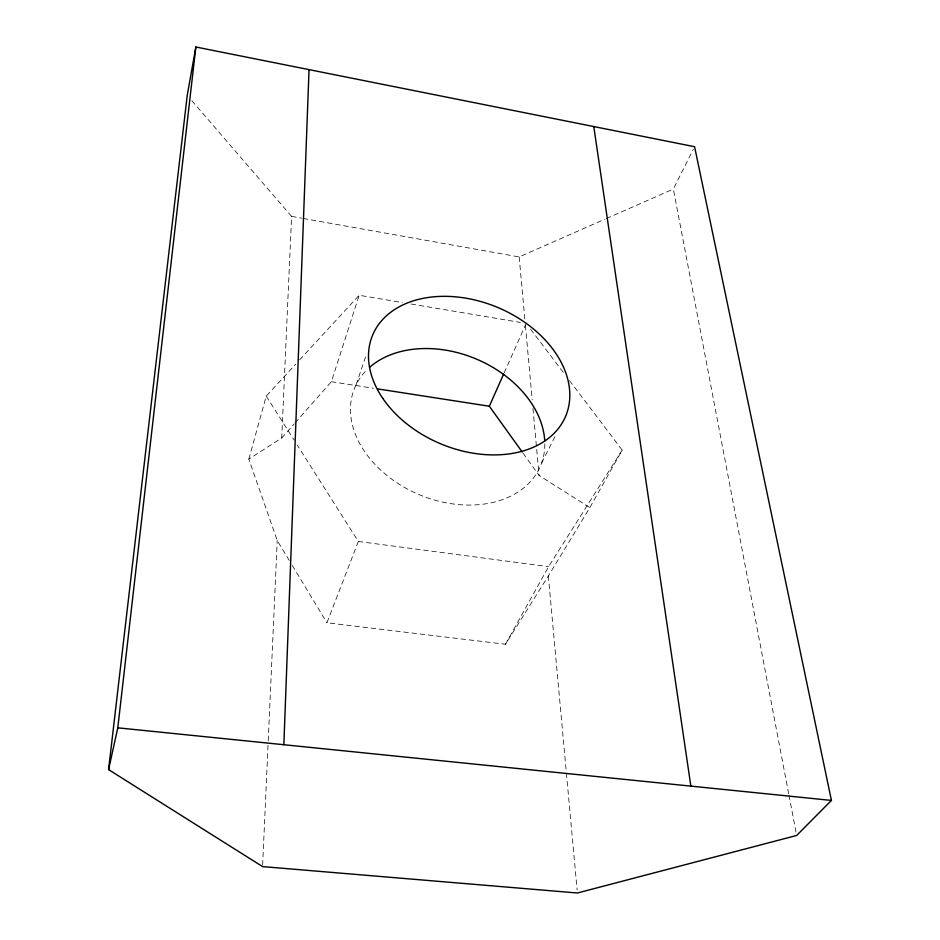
<?xml version="1.0" encoding="UTF-8"?>
<svg xmlns="http://www.w3.org/2000/svg" width="940" height="940" viewBox="0 0 940 940"><rect width="100%" height="100%" fill="white"/><g stroke="black" fill="none" stroke-linecap="round" stroke-linejoin="round"><path stroke-width="0.7" stroke-dasharray="4.7 3.53" d="M289.273 560.463L277.23 540.512L248.818 459.108L281.73 437.993L291.588 216.388L191.067 99.781M262.636 865.141L268.159 742.306M268.229 740.837L277.23 540.512M248.818 459.108L266.232 396.116L295.689 364.156M295.101 422.836L331.385 381.722L359.162 295.266L402.355 302.539M356.107 384.754L366.506 354.169M569.546 380.63L622.186 450.107L589.838 507.612L548.337 575.95L505.473 644.241L326.92 622.797L358.328 541.452L297.193 444.984M504.193 372.828L526.188 323.407M788.684 793.712L673.357 189.058L693.297 149.272M541.675 462.891L555.587 435.373M505.473 644.241L548.584 566.667L622.186 450.107M281.73 437.993L294.149 423.916M299.613 359.891L359.162 295.266M303.115 218.444L519.174 256.937L604.984 219.161M606.323 218.574L673.357 189.058M358.328 541.452L548.584 566.667M331.385 381.722L373.415 388.244M411.003 303.996L520.431 322.432M291.588 216.388L301.67 218.186M523.063 453.162L539.078 475.464L589.838 507.612M530.618 329.247L564.235 373.627M266.232 396.116L294.103 440.096M292.293 565.445L326.92 622.797M788.966 795.158L796.098 832.593M519.174 256.937L524.873 319.588M525.413 325.416L532.181 399.712M532.968 408.454L539.078 475.464M548.337 575.95L566.279 771.728M566.409 773.197L577.125 890.074M544.812 443.821A100.768 73.579 22.8 0 1 419.052 494.593A100.768 73.579 22.8 0 1 367.575 369.197"/><path stroke-width="1.41" d="M283.845 744.715L309.048 69.63M108.57 769.613L117.794 727.83L195.849 47L694.578 146.71L831.43 800.422L796.65 835.472L577.395 893L262.577 866.598L108.57 769.613L187.236 95.34L195.849 47M522.217 451.999L489.329 406.233L503.593 374.167M117.794 727.83L831.43 800.422M377.762 388.913L489.329 406.233M593.774 126.559L690.865 786.122M369.643 367.293A100.768 73.579 22.8 0 1 476.228 358.998A100.768 73.579 22.8 0 1 544.73 441.013M382.827 398.431A104.692 73.907 22.8 0 0 557.173 429.98A104.692 73.907 22.8 0 0 467.462 298.45A104.692 73.907 22.8 0 0 382.827 398.431"/></g></svg>
